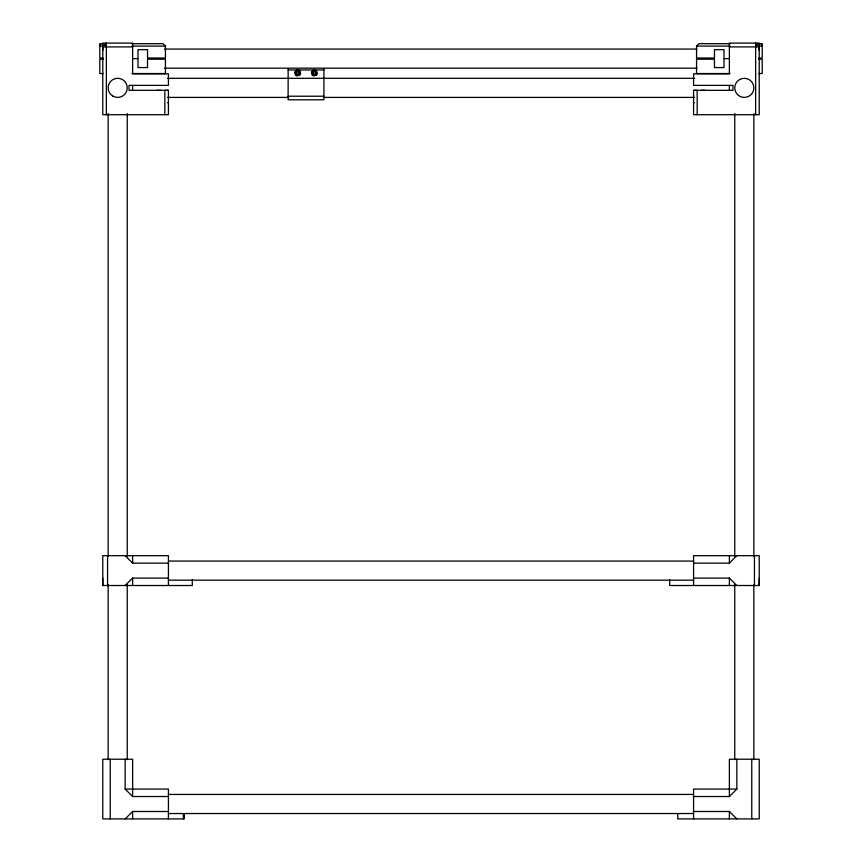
<?xml version="1.0" encoding="UTF-8"?>
<svg xmlns="http://www.w3.org/2000/svg" width="862" height="862" viewBox="0 0 862 862"><rect width="100%" height="100%" fill="white"/><g stroke="black" fill="none" stroke-linecap="round" stroke-linejoin="round"><path stroke-width="1.29" d="M106.36 114.711L106.36 43.1L102.772 46.914L132.619 46.914M192.291 579.792L192.301 585.513L102.772 585.513L102.783 578.111M102.772 50.502L102.987 48.606M105.336 45.212L106.36 43.1M100.983 43.693L99.798 46.085L102.47 46.085M296.657 71.891L296.657 73.992M296.614 71.891L298.09 71.503L299.136 72.559L298.047 74.369L296.614 73.992M313.359 71.891L312.938 73.324L314.027 74.369M313.983 71.503L315.848 72.559L315.417 73.992L313.983 74.369M730.049 73.539L696.561 73.539L696.561 59.209L714.469 59.209L714.469 67.57L724.015 67.57L724.015 49.662L714.469 49.662L714.469 58.023L696.561 58.023L696.561 46.085L698.953 43.693L730.103 43.693M693.576 563.134L729.381 563.134L736.848 555.678M693.576 796.52L729.381 796.52L736.848 789.064L736.848 759.228M125.152 818.9L132.619 811.498L168.424 811.498M125.065 585.513L132.619 578.111L168.424 578.111M296.862 69.951L294.675 72.139L295.472 75.123L296.862 75.921L299.847 75.123L300.644 73.733L299.847 70.759L298.457 69.951M313.563 69.951L311.387 72.139L312.184 75.123L313.563 75.921L316.548 75.123L317.356 73.733L316.548 70.759L315.169 69.951M313.315 71.891L314.027 71.503M160.935 90.338L156.949 90.327M701.043 90.327L705.051 90.327M168.424 90.327L129.031 90.327L129.031 85.381L168.424 85.381L168.424 73.83L132.619 73.83L132.619 43.1L102.772 43.1L102.772 114.711L168.424 114.711L168.424 90.327L164.836 90.348L164.836 114.711M103.623 43.693L99.798 43.693L99.798 58.023L103.041 58.023M131.897 43.693L163.047 43.693L165.439 46.085L165.439 58.023L147.531 58.023L147.531 49.662L137.985 49.662L137.985 67.57L147.531 67.57L147.531 59.209L165.439 59.209L165.439 73.539L131.951 73.539M758.377 43.693L762.202 43.693L762.202 58.023L758.959 58.023M131.951 46.085L165.439 46.085M696.561 46.085L730.049 46.085M759.53 46.085L762.202 46.085L761.017 43.693M729.381 46.914L759.228 46.914L755.64 43.1L755.64 114.711M164.556 49.069L696.981 49.069M132.823 58.616L137.985 58.616M724.015 58.616L729.177 58.616M103.192 59.209L99.798 59.209L99.798 73.539L103.192 73.539M758.808 59.209L762.202 59.209L762.202 73.539L758.808 73.539M164.556 68.163L696.981 68.163M288.113 69.951L323.918 69.951M167.562 78.313L694.632 78.313M693.576 90.327L732.969 90.348L732.969 85.381L693.576 85.381L693.576 73.83L729.381 73.83L729.381 43.1L759.228 43.1L759.228 114.711L693.576 114.711L693.576 90.327L697.164 90.348L697.164 114.711M288.113 96.21L323.918 96.21M167.562 97.406L288.716 97.406M323.476 97.406L694.632 97.406M167.713 102.804L168.424 102.804M693.576 102.804L694.287 102.804M168.424 561.076L693.587 561.076M125.152 555.678L132.619 563.134L168.424 563.134M693.576 578.111L729.381 578.111L736.848 585.513M168.424 580.169L693.576 580.169M693.576 585.513L693.576 555.678L759.228 555.678L759.228 585.513L669.709 585.513L669.709 579.792M125.152 759.228L125.152 789.064L168.424 789.064L168.424 818.9M736.848 789.064L693.576 789.064L693.576 818.9M168.424 794.43L693.576 794.43M125.152 789.064L132.619 796.52L168.424 796.52M693.576 811.498L729.381 811.498L736.848 818.9M168.424 813.534L693.576 813.534M315.417 71.891L315.804 73.324M313.359 73.992L312.981 72.559M755.64 43.1L756.664 45.212M759.013 48.606L759.228 50.502M759.228 578.111L759.239 585.513M754.444 555.678L754.444 585.513M753.851 113.547L753.851 556.41M753.851 584.684L753.851 759.67M751.761 759.228L751.761 818.9M734.758 113.547L734.758 556.41M734.758 584.684L734.758 759.67M729.381 85.381L729.381 90.327M729.381 555.678L729.381 563.134M729.381 578.111L729.381 585.513M729.381 796.52L729.381 759.228L759.228 759.228L759.228 818.9L677.747 818.9L677.747 813.631M729.381 811.498L729.381 818.9M323.918 68.766L323.918 99.798L288.113 99.798L288.156 68.766M299.092 72.559L299.092 73.324M296.269 72.559L296.269 73.324M184.252 813.631L184.252 818.9L102.772 818.9L102.772 759.228L132.619 759.228L132.619 796.52M183.563 813.631L183.563 818.9M183.455 813.631L183.455 818.9M168.424 585.513L168.435 555.678L102.772 555.678L102.772 585.513M132.619 85.381L132.619 90.327M132.619 555.678L132.619 563.134M132.619 578.111L132.619 585.513M132.619 811.498L132.619 818.9M127.242 113.547L127.242 556.41M127.242 584.684L127.242 759.67M110.239 759.228L110.239 818.9M108.149 113.547L108.149 556.41M108.149 584.684L108.149 759.67M107.556 555.678L107.556 585.513M295.914 71.19L295.267 72.3L295.914 74.682L297.024 75.328L299.405 74.682L300.041 73.582L299.405 71.19L298.295 70.555L295.914 71.19M312.626 71.19L311.979 72.3L312.626 74.682L313.725 75.328L316.117 74.682L316.753 73.582L316.117 71.19L315.007 70.555L312.626 71.19M737.549 94.604A9.547 9.547 0 0 0 753.528 90.327A9.547 9.547 0 0 0 741.837 78.636A9.547 9.547 0 0 0 737.549 94.604M112.922 96.124A9.547 9.547 0 0 0 127.242 87.859A9.547 9.547 0 0 0 112.922 79.584A9.547 9.547 0 0 0 112.922 96.124"/></g></svg>
